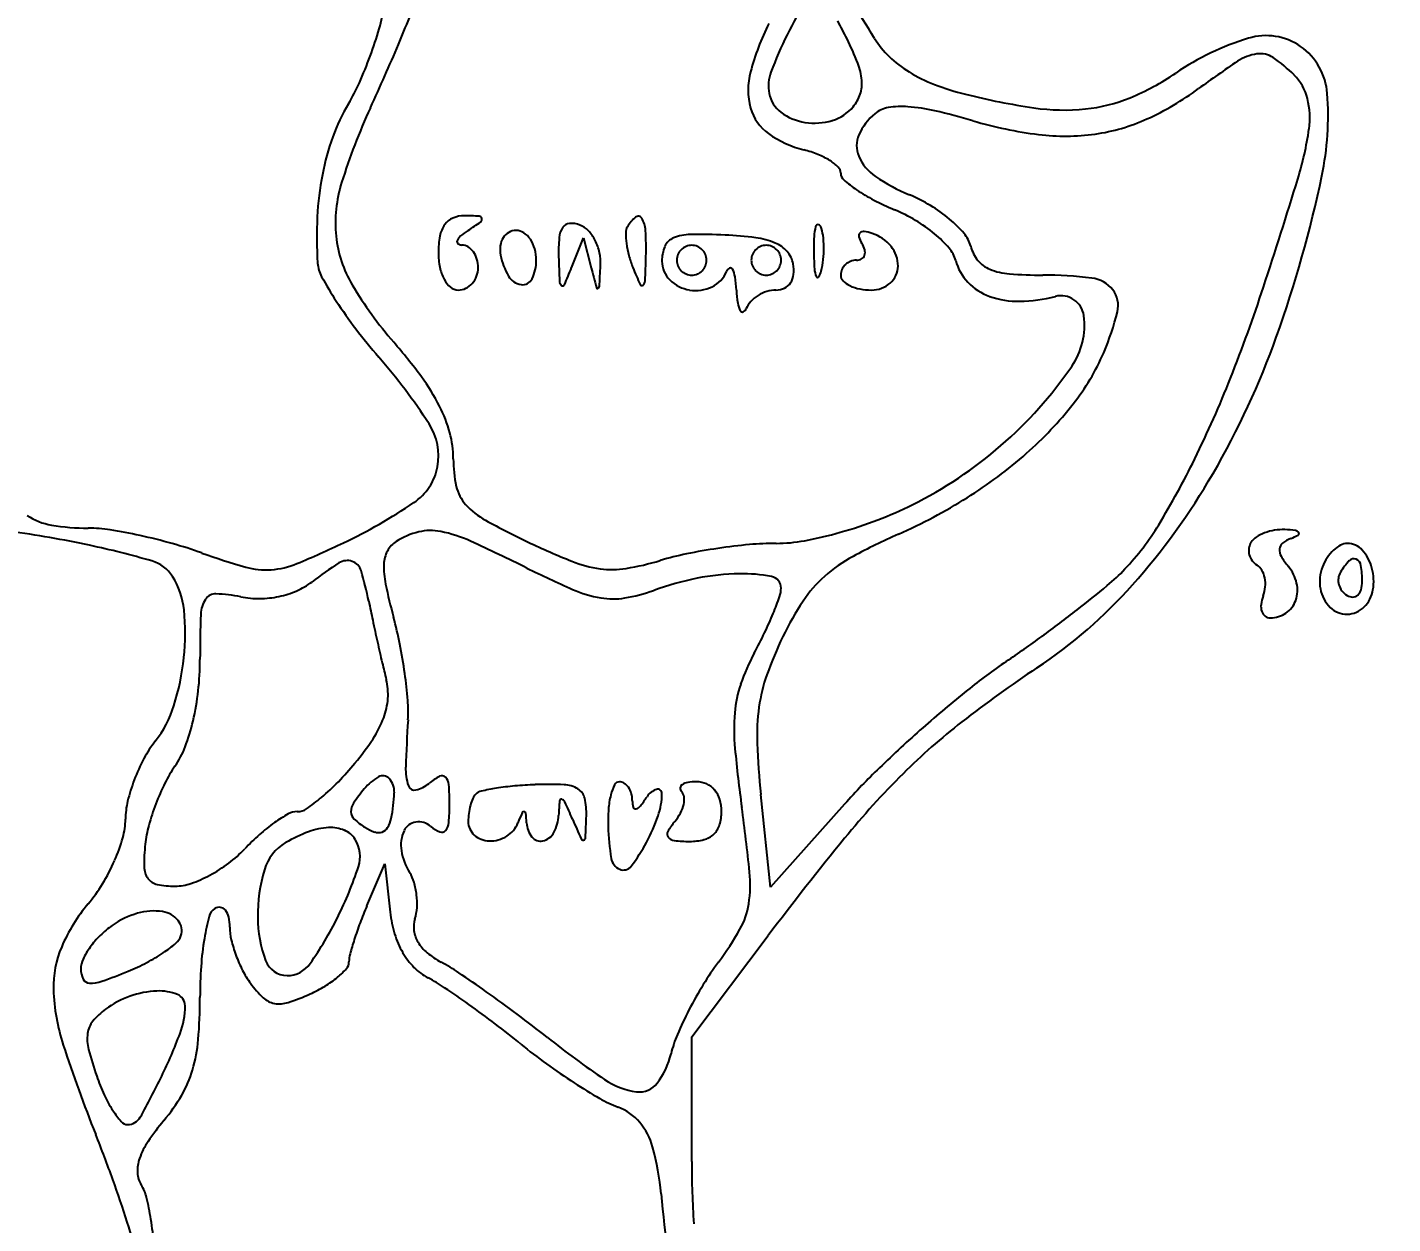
# Model space of a CAD drawing. Header units: millimetres. Extents: x 56222 to 3066687, y -650199 to -121287.
# Drawn here: x 135234.33 to 135240.34, y -182852.81 to -182847.54 of the extents above; entities that cross this region are included whole.
import ezdxf
from ezdxf import colors
from ezdxf.entities.mleader import LeaderData, LeaderLine
from ezdxf.math import Vec2, Vec3

# ---------------------------------------------------------------- set-up
doc = ezdxf.new("R2010")
doc.units = ezdxf.units.MM
doc.header["$MEASUREMENT"] = 0
doc.layers.add('Text', color=7, linetype='Continuous', lineweight=15)
doc.styles.add('style4', font='ARIALN.TTF')

msp = doc.modelspace()

# ---------------------------------------------------------------- linework, layer by layer
for p, q in [((135236.726, -182848.6005), (135236.7782, -182848.4692)), ((135236.7782, -182848.4692), (135236.8122, -182848.6005)), ((135237.6023, -182851.3279), (135237.5597, -182850.9203)), ((135237.9286, -182850.9619), (135237.6023, -182851.3279)), ((135235.8251, -182851.4095), (135235.9041, -182851.2248)), ((135235.9041, -182851.2248), (135235.9276, -182851.438)), ((135237.2551, -182851.9872), (135237.5924, -182851.5404)), ((135237.2551, -182852.5357), (135237.2551, -182851.9872))]:
    msp.add_line(p, q)
for centre, radius, start, end in [((135226.8884, -182854.4131), 13.0901, 31.41012, 33.13308), ((135234.9112, -182847.2665), 1.0081, 343.7474, 349.93017), ((135239.6717, -182848.5553), 2.2241, 149.25014, 153.84831), ((135228.633, -182844.5195), 7.9586, 337.08228, 337.99993), ((135234.0763, -182847.0231), 1.8778, 339.86607, 343.74737), ((135238.6457, -182848.0449), 1.1725, 153.67559, 164.84035), ((135235.2474, -182848.9361), 3.0081, 26.51305, 28.21196), ((135227.982, -182844.2443), 8.6654, 336.09449, 337.08226), ((135239.3319, -182848.3884), 1.8455, 153.84837, 159.41001), ((135236.7802, -182848.1715), 1.2951, 21.35909, 26.51301), ((135238.4, -182847.3836), 0.398, 211.41009, 226.28036), ((135240.0571, -182848.7322), 1.1943, 107.07127, 124.16156), ((135239.7842, -182847.8436), 0.2647, 54.87734, 107.07134), ((135239.7766, -182847.8544), 0.278, 4.33454, 54.87739), ((135234.1007, -182847.0321), 1.8518, 335.97171, 339.86607), ((135238.4847, -182847.295), 0.5206, 226.28036, 238.43994), ((135242.0068, -182851.2279), 4.2445, 123.58575, 126.419), ((135239.7733, -182847.8645), 0.2071, 98.12652, 123.58574), ((135239.7584, -182847.7597), 0.1012, 55.9247, 98.12651), ((135239.4618, -182848.1981), 0.6306, 45.00004, 55.92471), ((135237.805, -182847.8171), 0.3015, 164.84027, 195.48557), ((135237.7677, -182847.8008), 0.1746, 159.41011, 190.78692), ((135237.7287, -182847.8005), 0.2766, 5.1603, 21.35898), ((135238.5657, -182847.1631), 0.6754, 238.43988, 249.00324), ((135238.7555, -182846.8141), 1.1237, 292.48145, 304.1615), ((135239.7497, -182847.9103), 0.2235, 14.01644, 45.00001), ((135234.9859, -182847.4267), 0.8827, 329.1934, 335.9718), ((135226.8244, -182843.7312), 9.9316, 335.20286, 336.09461), ((135237.8571, -182847.7889), 0.1477, 341.34328, 5.16028), ((135238.7542, -182846.6721), 1.2014, 249.00323, 255.86659), ((135238.7406, -182846.8009), 1.257, 294.39042, 306.41904), ((135237.7286, -182847.8082), 0.1348, 190.78699, 233.31211), ((135237.8319, -182847.7804), 0.1743, 320.3098, 341.34318), ((135239.1958, -182844.9184), 3.0097, 255.86654, 261.71265), ((135238.9193, -182847.2101), 0.6952, 275.74442, 292.48141), ((135239.629, -182847.9404), 0.3479, 351.77326, 14.01642), ((135238.7644, -182847.9311), 1.293, 348.15383, 4.33449), ((135236.4734, -182848.3137), 0.8493, 149.19339, 160.09771), ((135238.2959, -182849.0311), 2.705, 155.20293, 162.67921), ((135237.7123, -182847.8428), 0.2054, 195.48554, 234.61432), ((135237.7908, -182847.7247), 0.2389, 233.31215, 261.04037), ((135237.8195, -182847.7701), 0.1904, 286.7364, 320.30989), ((135238.2254, -182848.1201), 0.2564, 129.69016, 155.93796), ((135238.141, -182848.0183), 0.1242, 99.4206, 129.6901), ((135238.1804, -182848.2558), 0.3649, 85.86995, 99.42063), ((135238.1513, -182848.6587), 0.7688, 76.86305, 85.86989), ((135237.6232, -182850.9214), 3.0923, 73.662, 76.86302), ((135238.8959, -182846.9772), 0.9293, 261.7126, 275.74443), ((135237.796, -182847.6919), 0.2722, 261.04041, 286.73638), ((135239.0137, -182846.178), 1.8507, 253.662, 262.83313), ((135238.9132, -182847.1814), 0.8392, 278.10829, 294.39043), ((135238.5282, -182847.7813), 1.46, 342.90897, 351.77325), ((135236.7183, -182848.4024), 1.1097, 160.09774, 169.0206), ((135237.862, -182847.6321), 0.4638, 234.61435, 255.91065), ((135238.0982, -182848.0633), 0.117, 155.93791, 203.06283), ((135238.8995, -182847.0857), 0.9359, 262.83323, 278.10831), ((135237.6313, -182848.5513), 0.4839, 68.17946, 75.91077), ((135237.6915, -182848.401), 0.322, 57.68931, 68.17949), ((135238.1801, -182848.0284), 0.2061, 203.06275, 235.86674), ((135237.7478, -182848.3119), 0.2167, 45.32526, 57.68936), ((135237.8738, -182848.1845), 0.0374, 359.99996, 45.32519), ((135236.9137, -182848.4403), 1.3088, 169.02064, 177.21388), ((135236.2816, -182848.4029), 0.595, 162.67926, 185.67978), ((135237.9506, -182848.1845), 0.0394, 179.99997, 229.11852), ((135238.3197, -182847.758), 0.6033, 229.11853, 235.8232), ((135238.5411, -182847.4959), 0.8493, 235.86663, 247.32357), ((135214.149, -182840.2854), 26.9657, 341.84809, 342.90897), ((135234.7613, -182847.0915), 5.3832, 340.33825, 348.1538), ((135238.4066, -182847.63), 0.7581, 235.82314, 242.56171), ((135237.9419, -182848.9299), 0.7048, 58.82996, 67.32349), ((135238.6126, -182847.2333), 1.2051, 242.56173, 247.32347), ((135237.8721, -182849.0055), 0.7156, 58.96782, 67.32357), ((135237.958, -182848.9032), 0.6736, 50.04324, 58.82994), ((135237.4333, -182848.4656), 1.8289, 177.21386, 183.58946), ((135236.2714, -182848.4839), 0.127, 144.84235, 169.65078), ((135236.2357, -182848.4588), 0.0834, 112.66898, 144.8425), ((135236.2534, -182848.5012), 0.1293, 89.49866, 112.66888), ((135236.2428, -182849.7177), 1.3459, 86.76282, 89.49868), ((135235.4741, -182847.2034), 1.4681, 302.87251, 305.44223), ((135236.318, -182848.3874), 0.0135, 14.2458, 86.7629), ((135236.317, -182848.3876), 0.0145, 305.4421, 14.24572), ((135236.7196, -182848.4442), 0.0387, 93.37079, 146.29071), ((135236.7238, -182848.5151), 0.1097, 69.00634, 93.37073), ((135236.7273, -182848.5059), 0.0998, 43.14191, 69.00647), ((135237.101, -182848.4947), 0.149, 128.58877, 149.95005), ((135237.0196, -182848.3927), 0.0186, 31.91392, 128.58884), ((135236.9397, -182848.4424), 0.1127, 2.8928, 31.91398), ((135237.8116, -182848.4224), 0.0113, 91.58601, 165.39442), ((135237.8116, -182848.4234), 0.0123, 22.02794, 91.58599), ((135237.8921, -182848.9723), 0.6768, 50.25583, 58.96792), ((135238.0409, -182848.8043), 0.5445, 40.57851, 50.0432), ((135236.2038, -182848.4106), 0.5168, 185.67984, 210.87711), ((135236.5504, -182848.5348), 0.4107, 169.65076, 180.00004), ((135236.2726, -182848.5029), 0.0546, 129.9438, 157.06453), ((135236.4536, -182848.719), 0.3365, 122.87252, 129.94378), ((135236.4999, -182848.5151), 0.0882, 148.14918, 172.78568), ((135236.4837, -182848.5051), 0.0692, 119.7289, 148.14931), ((135236.4817, -182848.5016), 0.0651, 90.00003, 119.72886), ((135236.4817, -182848.4984), 0.0619, 56.69143, 89.99999), ((135236.4588, -182848.5332), 0.1036, 34.03903, 56.69146), ((135237.465, -182848.5327), 0.796, 175.35493, 181.48091), ((135236.7673, -182848.4761), 0.096, 146.29065, 175.35491), ((135236.6636, -182848.5655), 0.187, 26.97993, 43.14189), ((135237.0203, -182848.448), 0.0559, 149.94994, 179.62311), ((135237.2903, -182848.4498), 0.3259, 179.62314, 187.67721), ((135235.5478, -182848.5128), 1.5064, 358.53592, 2.89285), ((135237.201, -182848.5339), 0.0694, 112.43622, 156.7682), ((135237.2522, -182848.6578), 0.2034, 90.77824, 112.4362), ((135237.285, -182851.0727), 2.6185, 87.43915, 90.77835), ((135237.3295, -182850.0777), 1.6225, 82.65153, 87.43915), ((135237.4949, -182848.7947), 0.3288, 67.01819, 82.65146), ((135239.0238, -182848.5196), 1.2312, 177.40877, 180.70763), ((135238.0084, -182848.4737), 0.2146, 165.39432, 177.40877), ((135237.6726, -182848.4796), 0.1623, 7.65868, 22.02793), ((135237.408, -182848.5152), 0.4292, 0.70761, 7.65867), ((135238.0076, -182848.46), 0.0169, 133.99393, 197.03381), ((135238.1086, -182848.4291), 0.1226, 197.03364, 211.71745), ((135238.0117, -182848.4643), 0.0228, 82.40343, 133.99394), ((135237.9895, -182848.6305), 0.1905, 71.58239, 82.40347), ((135237.9918, -182848.6237), 0.1834, 39.72594, 71.58235), ((135237.976, -182848.8714), 0.5456, 40.87061, 50.25591), ((135238.3478, -182848.5414), 0.1404, 14.65499, 40.5786), ((135236.2326, -182848.486), 0.0112, 157.06466, 232.63994), ((135236.2441, -182848.471), 0.03, 232.63973, 269.19009), ((135236.2429, -182848.5537), 0.0527, 58.09366, 89.19018), ((135236.2279, -182848.5778), 0.081, 35.56195, 58.09364), ((135236.208, -182848.5921), 0.1056, 16.10459, 35.56187), ((135236.5436, -182848.5206), 0.1322, 172.78572, 190.97574), ((135236.4266, -182848.555), 0.1425, 15.04789, 34.03887), ((135236.3765, -182848.5684), 0.1944, 0.00009, 15.0479), ((135236.6341, -182848.5806), 0.2202, 12.08031, 26.97979), ((135237.3747, -182848.4384), 0.411, 187.67708, 195.26188), ((135237.2888, -182848.5716), 0.1649, 156.76813, 180.00004), ((135237.2555, -182848.568), 0.0661, 134.99993, 157.3759), ((135237.2555, -182848.568), 0.0661, 112.6241, 135.00007), ((135237.2551, -182848.5671), 0.0651, 89.99998, 112.62404), ((135237.2551, -182848.5671), 0.0651, 67.37596, 90.00002), ((135237.2547, -182848.568), 0.0661, 44.99993, 67.3759), ((135237.2547, -182848.568), 0.0661, 22.6241, 45.00007), ((135237.5835, -182848.568), 0.0661, 134.99993, 157.3759), ((135237.5835, -182848.568), 0.0661, 112.6241, 135.00007), ((135237.5832, -182848.5671), 0.0651, 89.99998, 112.62404), ((135237.5832, -182848.5671), 0.0651, 67.37596, 90.00002), ((135237.5828, -182848.568), 0.0661, 44.99993, 67.3759), ((135237.5671, -182848.6245), 0.144, 41.22822, 67.01811), ((135237.5828, -182848.568), 0.0661, 22.6241, 45.00007), ((135237.5884, -182848.6058), 0.1157, 10.84023, 41.22819), ((135237.3675, -182848.5157), 0.4697, 353.94701, 0.70756), ((135237.9109, -182848.5513), 0.1099, 15.51744, 31.71749), ((135237.9764, -182848.5331), 0.0419, 342.28801, 15.51736), ((135238.0298, -182848.5921), 0.1339, 359.43438, 39.72594), ((135238.285, -182848.604), 0.137, 14.65497, 40.87065), ((135238.6472, -182848.4632), 0.169, 194.65501, 218.62254), ((135235.7507, -182848.5711), 0.1431, 183.58948, 209.02538), ((135236.4688, -182848.5348), 0.3291, 180.00002, 191.22651), ((135236.1789, -182848.6005), 0.1359, 0.00003, 16.10475), ((135236.702, -182848.4899), 0.2936, 190.97567, 210.15283), ((135236.386, -182848.5684), 0.1849, 333.9979, 0.00002), ((135242.9724, -182848.3904), 6.3053, 181.48093, 182.45106), ((135223.8717, -182847.8884), 13.0012, 356.48566, 356.90162), ((135236.6393, -182848.5795), 0.2148, 356.90161, 12.0804), ((135237.4504, -182848.4177), 0.4895, 195.26188, 201.91457), ((135230.8262, -182848.3921), 6.2295, 357.54568, 358.53598), ((135237.2406, -182848.5716), 0.1167, 179.99998, 225.18814), ((135237.2546, -182848.5677), 0.0651, 157.37596, 180.00002), ((135237.2546, -182848.5677), 0.0651, 179.99998, 202.62404), ((135237.2555, -182848.5673), 0.0661, 202.6241, 225.00007), ((135237.2547, -182848.5673), 0.0661, 314.99993, 337.3759), ((135237.2556, -182848.5677), 0.0651, 359.99998, 22.62404), ((135237.2556, -182848.5677), 0.0651, 337.37596, 0.00002), ((135237.5826, -182848.5677), 0.0651, 157.37596, 180.00002), ((135237.5826, -182848.5677), 0.0651, 179.99998, 202.62404), ((135237.5835, -182848.5673), 0.0661, 202.6241, 225.00007), ((135237.5828, -182848.5673), 0.0661, 314.99993, 337.3759), ((135237.5837, -182848.5677), 0.0651, 359.99998, 22.62404), ((135237.5837, -182848.5677), 0.0651, 337.37596, 0.00002), ((135237.549, -182848.6134), 0.1558, 353.83092, 10.8403), ((135239.1603, -182848.518), 1.3676, 180.70768, 183.64633), ((135237.4933, -182848.5291), 0.3433, 345.39426, 353.94707), ((135237.9773, -182848.6352), 0.0665, 133.35831, 156.01165), ((135237.9796, -182848.6377), 0.0698, 111.32847, 133.35821), ((135237.9807, -182848.6406), 0.0729, 90.00001, 111.32834), ((135237.9807, -182848.5213), 0.0463, 270.00001, 299.36348), ((135237.9897, -182848.5374), 0.0279, 299.36362, 342.28798), ((135238.0634, -182848.5925), 0.1003, 311.07444, 359.43447), ((135238.6268, -182848.5146), 0.2163, 194.65506, 224.02688), ((135238.6153, -182848.4887), 0.1281, 218.62263, 248.11437), ((135237.179, -182847.7786), 1.7765, 209.02535, 213.04894), ((135236.3338, -182848.5616), 0.1914, 191.22655, 208.0725), ((135236.2684, -182848.5965), 0.1172, 208.07253, 230.13519), ((135236.2149, -182848.604), 0.0992, 318.36646, 339.96422), ((135236.205, -182848.6005), 0.1097, 339.96418, 359.99996), ((135236.515, -182848.5986), 0.0773, 210.15274, 261.80748), ((135236.5105, -182848.6292), 0.0463, 261.80744, 333.99795), ((135234.57, -182847.7435), 2.3201, 336.31743, 338.3241), ((135247.5679, -182845.8105), 11.1117, 194.54179, 195.00886), ((135239.033, -182847.7811), 2.1953, 201.91444, 204.02699), ((135237.2708, -182848.5412), 0.1595, 225.18807, 260.96749), ((135237.2555, -182848.5673), 0.0661, 224.99993, 247.3759), ((135237.2551, -182848.5682), 0.0651, 247.37596, 270.00002), ((135237.2551, -182848.5682), 0.0651, 269.99998, 292.62404), ((135237.2547, -182848.5673), 0.0661, 292.6241, 315.00007), ((135237.2899, -182848.569), 0.1279, 295.51656, 338.02551), ((135237.4331, -182848.6268), 0.0266, 115.13014, 158.02551), ((135237.4261, -182848.6118), 0.00999, 27.91578, 115.13011), ((135237.3436, -182848.6555), 0.1034, 8.32134, 27.91582), ((135236.7396, -182848.7439), 0.7138, 3.6138, 8.32125), ((135237.5835, -182848.5673), 0.0661, 224.99993, 247.3759), ((135237.5832, -182848.5682), 0.0651, 247.37596, 270.00002), ((135237.5832, -182848.5682), 0.0651, 269.99998, 292.62404), ((135237.5828, -182848.5673), 0.0661, 292.6241, 315.00007), ((135237.6214, -182848.6212), 0.083, 326.57775, 353.8309), ((135237.9071, -182848.5978), 0.1118, 183.64635, 202.02789), ((135237.809, -182848.6375), 0.006, 202.02817, 325.466), ((135237.7477, -182848.5953), 0.0804, 325.4658, 345.39423), ((135237.9728, -182848.6333), 0.0616, 156.01159, 179.99997), ((135237.947, -182848.6333), 0.0357, 179.99995, 224.52193), ((135238.6761, -182848.3373), 0.2912, 248.11433, 265.67974), ((135238.8007, -182846.6874), 1.9459, 265.6797, 269.99997), ((135238.8007, -182850.4307), 1.7975, 83.10185, 90.00001), ((135239, -182848.7839), 0.1387, 38.17782, 83.1019), ((135237.2955, -182847.7579), 1.7888, 210.87714, 220.87601), ((135236.2272, -182848.6458), 0.0531, 230.13514, 269.99999), ((135236.2272, -182848.6214), 0.0775, 269.99991, 295.50123), ((135236.222, -182848.6104), 0.0897, 295.50126, 318.36655), ((135236.6982, -182848.6589), 0.0253, 182.45099, 230.28792), ((135236.6872, -182848.6722), 0.00813, 230.28815, 336.31758), ((135236.8411, -182848.6865), 0.006, 195.00882, 282.69612), ((135236.8407, -182848.6848), 0.0077, 282.69606, 356.4857), ((135237.0354, -182848.6716), 0.00824, 204.02722, 310.60568), ((135237.0235, -182848.6577), 0.0266, 310.60549, 357.54567), ((135237.2723, -182848.5321), 0.1688, 260.96748, 295.51651), ((135238.1643, -182848.6539), 0.7138, 183.6138, 188.32125), ((135237.6371, -182848.8659), 0.1687, 107.4806, 122.07789), ((135237.6263, -182848.8315), 0.1326, 89.99999, 107.48065), ((135237.6263, -182848.612), 0.0868, 270.00003, 295.52467), ((135237.6349, -182848.6301), 0.0668, 295.52475, 326.57785), ((135237.9975, -182848.5836), 0.1066, 224.52205, 244.25121), ((135238.0275, -182848.5214), 0.1756, 244.25114, 259.40415), ((135238.0472, -182848.4157), 0.2832, 259.40417, 270), ((135238.0472, -182848.574), 0.1249, 270, 311.07446), ((135238.6523, -182848.49), 0.2518, 224.02685, 250.24004), ((135239.0207, -182848.7677), 0.1123, 346.14758, 38.17778), ((135233.0577, -182846.4847), 7.0666, 338.39182, 341.8481), ((135237.3654, -182847.6573), 1.9989, 213.04899, 217.34659), ((135237.5603, -182848.7422), 0.1034, 188.32134, 207.91582), ((135237.5901, -182848.8191), 0.1021, 137.06142, 158.02549), ((135237.6324, -182848.8585), 0.1599, 122.07788, 137.06134), ((135238.6913, -182848.3813), 0.3673, 250.23999, 271.27134), ((135238.6837, -182848.0368), 0.7118, 271.27136, 284.08926), ((135238.8816, -182848.8252), 0.101, 7.69916, 104.08931), ((135237.4778, -182848.7859), 0.00999, 207.91578, 295.13011), ((135237.4708, -182848.7709), 0.0266, 295.13014, 338.02551), ((135238.6651, -182848.8545), 0.3194, 325.48428, 7.69916), ((135237.9983, -182848.5155), 1.1653, 336.78891, 346.14767), ((135237.8427, -182847.293), 2.5993, 217.34658, 220.87595), ((135234.0488, -182850.5678), 2.505, 36.4079, 40.87595), ((135236.3772, -182847.6688), 3.6673, 329.91787, 340.33828), ((135233.8338, -182850.7628), 2.7026, 33.06154, 40.87594), ((135238.1514, -182848.5812), 0.9987, 321.69255, 336.78897), ((135237.4092, -182847.9907), 1.8437, 310.91254, 325.48427), ((135235.3133, -182849.6353), 0.9339, 27.07609, 36.40785), ((135235.0911, -182847.2901), 4.8795, 333.82986, 338.39184), ((135235.6046, -182849.4864), 0.6067, 15.19587, 27.07615), ((135237.6172, -182848.1592), 1.6795, 311.46383, 321.69258), ((135235.8832, -182849.4288), 0.2573, 349.20187, 33.06155), ((135235.7685, -182849.4419), 0.4369, 359.99999, 15.1959), ((135237.3927, -182847.9717), 1.8689, 296.48806, 310.91256), ((135237.41, -182847.9247), 1.9925, 302.05241, 311.46379), ((135235.8944, -182849.4309), 0.2459, 303.93948, 349.20191), ((135236.7682, -182849.4419), 0.5628, 180, 192.44706), ((135236.1297, -182847.8005), 3.7223, 328.73879, 333.82995), ((135236.958, -182848.0052), 2.9961, 318.33386, 329.9179), ((135236.391, -182849.5251), 0.1766, 192.44698, 221.96419), ((135237.202, -182847.5924), 2.3845, 293.82682, 302.05233), ((135234.6668, -182847.6068), 2.4446, 295.55285, 303.9395), ((135236.5074, -182849.4205), 0.3331, 221.96414, 241.23711), ((135237.4883, -182848.1636), 1.6545, 290.7523, 296.48801), ((135234.4797, -182849.4702), 0.2671, 235.80996, 260.59823), ((135234.6014, -182848.7352), 1.0121, 260.59818, 269.80203), ((135238.077, -182846.5609), 3.5951, 241.23707, 244.60307), ((135237.3566, -182847.8161), 2.0261, 285.8249, 290.75226), ((135238.3207, -182849.1306), 1.1591, 316.59549, 328.73884), ((135233.6605, -182854.2142), 4.4917, 77.87708, 82.41798), ((135234.5957, -182850.3832), 0.636, 81.07135, 89.80198), ((135234.3449, -182851.9797), 2.252, 77.66476, 81.07132), ((135234.2931, -182852.2165), 2.4944, 74.31581, 77.66485), ((135236.1306, -182850.0839), 0.3293, 103.62255, 122.37384), ((135236.1055, -182849.9805), 0.2228, 78.50183, 103.62257), ((135236.0277, -182850.363), 0.6132, 65.53502, 78.50187), ((135237.4138, -182848.0178), 1.8165, 280.7269, 285.82493), ((135239.274, -182852.2844), 2.7447, 113.82682, 118.46211), ((135239.781, -182849.8484), 0.0737, 123.0488, 148.28253), ((135239.8444, -182849.9459), 0.1899, 110.6023, 123.0489), ((135239.858, -182849.9822), 0.2287, 99.12636, 110.60228), ((135239.8567, -182849.974), 0.2204, 87.32699, 99.12636), ((135239.9491, -182849.9324), 0.1503, 111.86277, 128.01333), ((135239.8342, -182850.4566), 0.7035, 83.50908, 87.32691), ((135239.7893, -182849.534), 0.279, 291.86269, 299.1968), ((135239.9114, -182849.7775), 0.02, 33.76174, 83.50901), ((135239.9215, -182849.7707), 0.0079, 299.19669, 33.76171), ((135233.745, -182853.8208), 4.0893, 73.91187, 77.87703), ((135234.4411, -182851.6894), 1.947, 70.28304, 74.31579), ((135236.0947, -182847.0756), 2.9543, 250.28298, 254.21927), ((135233.939, -182846.0846), 4.1318, 292.45038, 295.55287), ((135236.0319, -182849.9104), 0.1324, 151.79912, 177.91617), ((135236.0147, -182849.9012), 0.1129, 122.3739, 151.79913), ((135233.0674, -182856.8694), 7.7614, 63.5119, 65.53507), ((135238.0116, -182846.6988), 3.4425, 244.60309, 248.10084), ((135237.7498, -182852.4), 2.5915, 98.41381, 101.52593), ((135237.7483, -182852.3896), 2.581, 95.29893, 98.4138), ((135237.6271, -182851.0829), 1.2686, 89.99998, 95.2989), ((135237.6271, -182849.1438), 0.6704, 270.00003, 280.7269), ((135239.7806, -182849.8462), 0.0726, 171.94386, 194.53842), ((135239.7763, -182849.8456), 0.0683, 148.28255, 171.94402), ((135239.8961, -182849.8436), 0.0532, 175.00992, 210.9944), ((135239.8785, -182849.8421), 0.0356, 128.01334, 175.00998), ((135240.2114, -182849.9828), 0.19, 133.28156, 146.44395), ((135240.1848, -182849.9545), 0.1512, 118.61455, 133.28147), ((135240.1419, -182849.876), 0.0618, 90.00002, 118.61449), ((135240.1419, -182849.9026), 0.0884, 41.81329, 89.99996), ((135240.0642, -182849.9722), 0.1927, 14.86701, 41.81326), ((135234.8339, -182850.0454), 0.16, 32.39615, 73.91181), ((135235.3776, -182849.5661), 0.3649, 274.07082, 292.4503), ((135236.6113, -182851.3296), 1.6938, 122.47184, 127.4212), ((135235.7382, -182849.9576), 0.0676, 71.37818, 122.47172), ((135235.7401, -182849.9522), 0.0619, 16.91918, 71.37818), ((135236.2609, -182849.9188), 0.3615, 177.91616, 191.91191), ((135236.9248, -182849.4025), 0.5285, 248.10086, 262.06304), ((135236.7687, -182848.7277), 1.213, 279.3779, 286.67858), ((135237.496, -182851.1551), 1.321, 101.52584, 106.67861), ((135238.2892, -182850.4678), 0.6783, 118.46206, 131.56164), ((135239.7834, -182849.8455), 0.0754, 194.53862, 216.65555), ((135239.7852, -182849.8441), 0.0777, 216.65546, 238.28253), ((135239.7112, -182849.9639), 0.0631, 29.7638, 58.28259), ((135240.163, -182849.6833), 0.3646, 210.99436, 219.6902), ((135239.745, -182850.0302), 0.1786, 13.23473, 39.69014), ((135240.2215, -182849.9895), 0.2022, 146.44394, 159.0064), ((135240.3807, -182850.107), 0.316, 136.7238, 148.28247), ((135240.1702, -182849.9088), 0.0268, 66.68326, 136.72374), ((135240.1667, -182849.917), 0.0357, 9.0286, 66.68313), ((135239.7566, -182849.9821), 0.4509, 0.00007, 9.02864), ((135234.6856, -182850.1395), 0.3356, 5.5161, 32.39613), ((135235.3802, -182849.6036), 0.3273, 254.21922, 274.07076), ((135234.4405, -182850.3475), 1.4203, 11.30987, 16.91915), ((135238.4451, -182846.0778), 4.2959, 243.51201, 246.48091), ((135236.9043, -182849.549), 0.3807, 262.0631, 279.37786), ((135237.5352, -182851.2584), 1.3156, 101.24019, 109.8802), ((135237.4835, -182850.9978), 1.05, 91.0079, 101.24008), ((135237.4769, -182850.6225), 0.6746, 78.86865, 91.00789), ((135237.5971, -182850.0113), 0.0517, 0.00002, 78.86871), ((135238.2025, -182850.37), 0.5476, 131.56155, 146.55163), ((135238.5147, -182849.314), 0.8922, 309.73654, 316.59555), ((135239.6689, -182849.9881), 0.1118, 11.19019, 29.76367), ((135239.6435, -182849.9931), 0.1377, 354.5348, 11.19018), ((135240.2043, -182849.9829), 0.1837, 159.00639, 189.92898), ((135240.1752, -182849.9763), 0.0731, 173.02322, 195.79411), ((135240.1676, -182849.9753), 0.0655, 148.28257, 173.02328), ((135240.0297, -182849.9813), 0.2284, 350.46471, 14.86693), ((135235.1583, -182850.0894), 0.0528, 87.66208, 146.88085), ((135235.1307, -182850.7651), 0.729, 78.94886, 87.6621), ((135235.3532, -182849.645), 0.4117, 281.81008, 293.28028), ((135235.3929, -182849.7371), 0.3114, 293.28025, 307.42121), ((135238.5712, -182849.4314), 2.7227, 191.91188, 195.07074), ((135236.9496, -182849.514), 0.5484, 246.48095, 260.01199), ((135236.8407, -182849.3376), 0.7269, 279.4904, 289.88017), ((135237.5357, -182850.0113), 0.113, 340.41709, 359.99997), ((135237.5734, -182848.553), 2.1722, 303.59232, 318.33387), ((135235.6726, -182845.8952), 5.3381, 307.90971, 309.73649), ((135239.63, -182849.9918), 0.1512, 339.00633, 354.53489), ((135239.7872, -182850.0203), 0.1352, 340.6498, 13.23463), ((135240.1706, -182849.9888), 0.1495, 189.92908, 226.01036), ((135240.1808, -182849.9747), 0.0789, 195.79401, 217.61437), ((135240.1854, -182849.9711), 0.0848, 217.61436, 238.28249), ((135240.1536, -182850.0047), 0.0509, 312.48843, 344.56892), ((135240.0718, -182849.9821), 0.1358, 344.56906, 359.99997), ((135240.1183, -182849.9962), 0.1386, 315.00004, 350.46473), ((135235.2203, -182850.1299), 0.1268, 146.88076, 177.99595), ((135235.3488, -182849.6485), 0.4086, 258.94888, 270.64744), ((135235.3485, -182849.6222), 0.435, 270.64737, 281.81007), ((135242.2021, -182848.7952), 6.4951, 191.30988, 192.06435), ((135236.9088, -182849.7453), 0.3135, 260.01192, 279.49037), ((135236.1501, -182849.5184), 1.5837, 337.57242, 340.41713), ((135238.8766, -182850.8153), 1.3555, 146.55167, 154.16874), ((135239.8342, -182850.0912), 0.0726, 173.33695, 198.27086), ((135239.9133, -182850.1005), 0.1522, 159.00642, 173.33687), ((135239.808, -182850.0276), 0.1132, 304.3314, 340.64983), ((135240.1399, -182850.0206), 0.1053, 226.01048, 270.94426), ((135240.1668, -182850.0012), 0.0493, 238.28265, 269.28242), ((135240.1398, -182850.0178), 0.1081, 270.94428, 315.00008), ((135240.1666, -182850.0189), 0.0316, 269.28231, 312.48846), ((135233.9735, -182850.2082), 1.051, 354.03574, 5.51622), ((135240.8289, -182850.3261), 5.7389, 177.99587, 180.00003), ((135246.6634, -182847.8417), 11.0571, 192.06433, 192.57082), ((135234.1789, -182850.6141), 1.826, 11.22576, 15.07064), ((135236.0354, -182849.471), 1.7078, 334.41976, 337.57243), ((135235.2527, -182845.356), 6.0214, 306.0641, 307.90967), ((135239.8057, -182850.1007), 0.0425, 198.27082, 232.65944), ((135239.803, -182850.1042), 0.0381, 232.65947, 270.00001), ((135239.803, -182850.0203), 0.122, 269.99999, 304.33147), ((135235.5937, -182849.2596), 2.1975, 331.81013, 334.41973), ((135246.246, -182847.9348), 10.6295, 192.57077, 193.08094), ((135233.6879, -182850.7116), 2.3266, 8.01943, 11.22572), ((135239.1607, -182850.9529), 1.6712, 154.16872, 160.406), ((135235.349, -182845.4882), 5.858, 304.17995, 306.06402), ((135233.9327, -182850.204), 1.092, 342.65634, 354.03578), ((135233.8581, -182850.3261), 1.2319, 353.61228, 0.00003), ((135238.3548, -182850.7395), 0.9352, 151.81013, 160.97943), ((135240.1258, -182852.5223), 2.6448, 124.17995, 128.79072), ((135240.0502, -182849.3744), 4.2686, 193.08091, 194.08931), ((135233.9133, -182850.6798), 2.099, 4.7601, 8.01932), ((135238.267, -182850.6347), 0.7225, 160.40599, 172.07896), ((135241.8049, -182854.9236), 5.4757, 123.59234, 127.85969), ((135235.6507, -182850.4786), 0.2673, 355.97946, 14.08931), ((135237.9544, -182850.6014), 0.5116, 160.97938, 175.38174), ((135233.9665, -182850.3383), 1.1229, 346.76472, 353.61227), ((135235.6142, -182850.4761), 0.3039, 339.52937, 355.97955), ((135235.4236, -182850.554), 0.5835, 356.31001, 4.76006), ((135241.9827, -182854.8326), 5.6088, 128.79073, 131.41866), ((135234.5113, -182850.3847), 0.4859, 321.81139, 342.65636), ((135238.341, -182850.6326), 0.8994, 175.38174, 185.4307), ((135238.4415, -182850.659), 0.8987, 172.07902, 182.26294), ((135234.1494, -182850.3813), 0.9349, 339.37287, 346.76467), ((135235.4688, -182850.4218), 0.4591, 326.55916, 339.52943), ((135242.6733, -182851.0216), 6.6812, 176.31004, 178.09992), ((135242.0262, -182854.8819), 5.6746, 131.4186, 134.04011), ((135240.1713, -182852.8221), 2.8139, 127.85972, 134.88267), ((135235.3064, -182851.0101), 0.5258, 141.81142, 151.82813), ((135234.8217, -182849.9945), 1.2346, 320.36013, 326.55917), ((135241.0433, -182850.5562), 3.5025, 182.26297, 185.96694), ((135234.6654, -182850.5755), 0.3836, 324.99156, 339.37292), ((135243.5412, -182850.1383), 6.1231, 185.4307, 187.86934), ((135235.5522, -182851.1417), 0.8046, 151.82817, 159.11099), ((135235.4446, -182851.1213), 0.5677, 144.99161, 153.66045), ((135234.7123, -182849.9038), 1.3767, 315.7943, 320.36017), ((135236.2285, -182850.8078), 0.233, 178.09997, 198.40433), ((135240.15, -182852.9418), 2.9757, 134.04009, 138.28981), ((135235.5125, -182851.1266), 0.762, 159.11106, 166.52576), ((135235.8781, -182851.3359), 1.0514, 153.66042, 159.12586), ((135234.9816, -182850.1658), 1.001, 309.99659, 315.79437), ((135235.986, -182851.0377), 0.2241, 119.33987, 140.30985), ((135235.8948, -182850.8755), 0.038, 42.14559, 119.33987), ((135235.8576, -182850.9092), 0.0883, 358.01961, 42.14563), ((135236.0067, -182850.7599), 0.1442, 283.77669, 309.69012), ((135236.2723, -182851.0799), 0.2717, 117.93875, 129.69012), ((135236.1553, -182850.8593), 0.0221, 44.56047, 117.93863), ((135236.1341, -182850.8802), 0.0519, 4.18734, 44.56043), ((135235.0119, -182850.9624), 1.1771, 0.00003, 4.18743), ((135236.6326, -182852.6338), 1.7584, 92.15298, 95.09965), ((135236.6263, -182852.4655), 1.5901, 87.58638, 92.15294), ((135236.6879, -182851.0043), 0.1275, 58.62948, 87.58639), ((135237.1134, -182850.9754), 0.2211, 153.60537, 165.95349), ((135236.9365, -182850.8876), 0.0237, 89.99999, 153.60539), ((135236.9365, -182850.9038), 0.0398, 57.29571, 90.00001), ((135236.9223, -182850.9258), 0.066, 34.89329, 57.2956), ((135237.2221, -182850.8915), 0.0177, 123.11752, 178.04519), ((135237.2476, -182850.9305), 0.0643, 98.67692, 123.11767), ((135237.277, -182851.1232), 0.2592, 90.00006, 98.67691), ((135237.277, -182850.9719), 0.1079, 65.8224, 90.00005), ((135237.2811, -182850.9627), 0.0978, 39.80561, 65.82244), ((135240.806, -182853.4594), 3.7134, 134.88265, 140.79976), ((135235.0858, -182850.29), 0.8388, 304.32863, 309.99654), ((135236.4239, -182851.4012), 0.7933, 140.30988, 146.00048), ((135235.3176, -182850.8905), 0.6285, 347.64397, 358.01956), ((135236.0343, -182850.8724), 0.0283, 198.40448, 283.77677), ((135236.503, -182851.0285), 0.2306, 156.64957, 164.64322), ((135236.3468, -182850.961), 0.0604, 135.00009, 156.64964), ((135236.3393, -182850.9535), 0.0498, 102.34782, 135.00002), ((135236.5781, -182852.0443), 1.1663, 99.03735, 102.3479), ((135236.5825, -182852.0719), 1.1943, 95.0997, 99.03736), ((135236.7204, -182850.951), 0.0651, 12.80078, 58.62947), ((135236.4872, -182851.004), 0.3042, 358.18622, 12.80087), ((135237.2609, -182851.0123), 0.3732, 165.95354, 175.84489), ((135236.9032, -182850.9392), 0.0894, 15.94873, 34.89329), ((135236.8743, -182850.9475), 0.1194, 0.70183, 15.94862), ((135236.5618, -182850.6087), 0.5912, 322.28114, 327.12741), ((135237.1237, -182850.9718), 0.0778, 107.68558, 147.12744), ((135237.1057, -182850.9154), 0.0186, 359.34244, 107.68561), ((135236.8128, -182850.912), 0.3114, 340.89862, 359.34255), ((135237.2263, -182850.8917), 0.0219, 178.04521, 224.99989), ((135237.1837, -182850.9343), 0.0383, 5.98078, 45.00005), ((135237.1205, -182850.9409), 0.1019, 347.16221, 5.98088), ((135237.2662, -182850.9751), 0.1173, 16.40895, 39.80553), ((135235.1047, -182851.0289), 0.3428, 166.52581, 179.99998), ((135235.8695, -182851.3326), 1.0422, 159.12589, 164.60484), ((135235.5184, -182851.0769), 0.0817, 90.00004, 118.99552), ((135235.5184, -182850.9234), 0.0718, 269.99992, 304.32872), ((135235.8218, -182850.995), 0.0669, 146.00046, 180.81065), ((135235.7995, -182850.9954), 0.0447, 180.81064, 226.82444), ((135235.2107, -182850.9624), 0.9782, 355.25754, 0.00004), ((135236.5459, -182851.0403), 0.275, 164.64324, 172.21797), ((135236.5175, -182851.0052), 0.00999, 90.00004, 155.94557), ((135236.5175, -182851.0023), 0.00711, 6.23466, 89.99986), ((135238.0974, -182851.069), 1.4293, 175.13954, 177.7001), ((135236.6811, -182850.9485), 0.00789, 74.94931, 175.13962), ((135236.6777, -182850.9611), 0.0209, 24.55447, 74.94935), ((135233.384, -182852.4659), 3.6421, 23.25387, 24.55447), ((135237.585, -182851.0359), 0.6981, 175.84488, 182.0343), ((135237.1072, -182850.9446), 0.1135, 180.70185, 195.97191), ((135237.0078, -182850.973), 0.0102, 195.97215, 284.24583), ((135237.0017, -182850.949), 0.035, 284.24571, 322.28102), ((135237.0707, -182850.9295), 0.153, 331.93517, 347.16211), ((135237.1825, -182850.9952), 0.2038, 343.32791, 359.99993), ((135237.198, -182850.9952), 0.1883, 0.00005, 16.40897), ((135229.6577, -182852.0572), 7.8924, 5.78836, 7.86929), ((135234.4685, -182851.0289), 0.2934, 343.82097, 0.00003), ((135235.3711, -182851.1954), 0.5253, 164.60487, 173.75243), ((135235.8746, -182851.6874), 0.7892, 125.31226, 131.51405), ((135235.7923, -182851.5713), 0.6469, 118.99552, 125.31227), ((135235.9774, -182850.8058), 0.3046, 226.82444, 237.99057), ((135235.7883, -182850.9937), 0.1466, 330.75132, 347.644), ((135236.0486, -182851.1065), 0.0659, 97.58403, 155.33981), ((135236.0513, -182851.1267), 0.0863, 50.30979, 97.58403), ((135236.1236, -182851.0381), 0.0623, 319.8811, 355.25763), ((135236.5363, -182851.0389), 0.2653, 172.21793, 180.00006), ((135236.3502, -182851.0389), 0.0792, 180, 228.74665), ((135236.3747, -182850.9979), 0.1243, 301.92588, 338.02549), ((135237.6915, -182851.5292), 1.2956, 155.9455, 158.02551), ((135235.5895, -182851.1037), 0.9407, 3.61383, 6.23488), ((135236.6425, -182851.0372), 0.1145, 183.6139, 217.57108), ((135236.4961, -182851.0047), 0.1732, 331.7127, 357.70012), ((135242.8859, -182848.3828), 6.6999, 203.25392, 204.06545), ((135229.5159, -182850.7832), 7.279, 357.4226, 358.18623), ((135236.3438, -182850.7496), 0.8077, 331.84507, 340.89859), ((135237.4208, -182851.2375), 0.3118, 140.3098, 150.28374), ((135237.0121, -182850.8983), 0.2193, 320.30983, 331.93502), ((135237.2889, -182851.0271), 0.0927, 313.29872, 343.3279), ((135233.9772, -182850.8863), 0.805, 336.20275, 343.82097), ((135236.0008, -182851.83), 0.9796, 131.51401, 136.78818), ((135235.8018, -182851.706), 0.6647, 110.58429, 120.21851), ((135235.6701, -182851.3553), 0.29, 92.67651, 110.58432), ((135235.6642, -182851.23), 0.1645, 67.87232, 92.67645), ((135235.6887, -182851.1696), 0.0994, 31.71745, 67.87227), ((135235.6508, -182851.1931), 0.144, 341.87885, 31.71747), ((135235.9292, -182850.8828), 0.2138, 237.99052, 250.98661), ((135235.8762, -182851.0367), 0.051, 250.98656, 288.65952), ((135235.8788, -182851.0443), 0.043, 288.65949, 330.75142), ((135236.1278, -182851.1429), 0.153, 155.3397, 189.25563), ((135236.2059, -182850.9404), 0.1558, 230.30983, 247.41859), ((135236.1545, -182851.0642), 0.0218, 247.41856, 319.881), ((135236.3665, -182851.0204), 0.1039, 228.74667, 268.56972), ((135236.3673, -182850.9861), 0.1382, 268.56979, 301.92591), ((135236.5891, -182851.0782), 0.0471, 217.5711, 283.09642), ((135236.5828, -182851.0513), 0.0748, 283.09636, 331.71271), ((135236.7771, -182851.111), 0.00966, 204.06546, 283.28673), ((135236.7769, -182851.1101), 0.0106, 283.28678, 357.42272), ((135238.074, -182851.0185), 1.1875, 182.0343, 188.86376), ((135237.1701, -182851.0944), 0.0231, 150.28365, 216.929), ((135237.1816, -182851.0857), 0.0375, 216.92913, 264.40666), ((135237.2471, -182850.8792), 0.2472, 269.99998, 284.56943), ((135237.2842, -182851.0221), 0.0996, 284.56935, 313.29865), ((135249.1788, -182860.2882), 14.5178, 140.79978, 142.94693), ((135235.6987, -182851.2313), 0.8549, 173.75238, 180.43369), ((135234.8917, -182850.7881), 0.5421, 306.82357, 316.78812), ((135235.5709, -182851.3097), 0.206, 120.21853, 163.40035), ((135236.2326, -182851.1258), 0.2592, 189.25571, 212.11715), ((135236.3721, -182850.7647), 0.7757, 322.64373, 331.84506), ((135237.2471, -182850.4172), 0.7092, 264.40652, 270), ((135233.8939, -182850.8496), 0.8961, 328.84412, 336.20272), ((135234.9335, -182851.2371), 0.0896, 180.43365, 215.46192), ((135234.8237, -182850.6972), 0.6556, 298.18257, 306.82349), ((135234.2401, -182850.7314), 1.6284, 333.44781, 341.87886), ((135236.9617, -182851.192), 0.0617, 188.86365, 247.44379), ((135236.9545, -182851.2093), 0.043, 247.4439, 322.64374), ((135234.9141, -182851.2509), 0.0658, 215.46185, 258.74561), ((135234.8611, -182850.767), 0.5764, 289.12966, 298.1825), ((135236.0523, -182851.4532), 0.7083, 163.40033, 180.63147), ((135235.8632, -182851.3577), 0.177, 16.60486, 32.11722), ((135236.9518, -182851.3178), 0.5609, 351.41863, 5.78835), ((135234.0677, -182850.9547), 0.6929, 319.92128, 328.84414), ((135234.9807, -182850.916), 0.4072, 258.74558, 269.99996), ((135234.9807, -182851.1117), 0.2115, 270.00007, 289.12967), ((135235.7275, -182851.3982), 0.3186, 6.61683, 16.60495), ((135235.1847, -182851.8946), 0.7669, 139.92121, 156.58251), ((135235.1749, -182851.4529), 0.0367, 81.30745, 121.71741), ((135235.1753, -182851.4504), 0.0341, 38.6631, 81.30752), ((135237.4976, -182852.1247), 1.819, 156.84848, 159.40492), ((135235.8406, -182851.4059), 0.2053, 342.72684, 356.71848), ((135235.7202, -182851.399), 0.3259, 356.71837, 6.61682), ((135237.1876, -182851.3534), 0.3224, 330.3436, 351.41857), ((135234.9202, -182851.8047), 0.377, 106.29788, 125.00842), ((135234.8867, -182851.6903), 0.2577, 81.41783, 106.29784), ((135234.9087, -182851.5445), 0.1104, 39.67344, 81.4179), ((135234.9392, -182851.5192), 0.0707, 341.565, 39.67335), ((135236.2227, -182851.7398), 1.1289, 165.46159, 170.51014), ((135235.1861, -182851.471), 0.058, 121.71748, 165.46163), ((135235.1441, -182851.4753), 0.0741, 12.23526, 38.66309), ((135235.0133, -182851.5037), 0.2079, 359.99999, 12.23544), ((135235.912, -182851.4547), 0.5679, 180.63145, 200.19203), ((135234.2308, -182850.7268), 1.6388, 325.114, 333.44777), ((135236.4662, -182851.3784), 0.5419, 186.31507, 196.63508), ((135236.1531, -182851.5031), 0.1219, 162.72674, 187.58093), ((135234.9397, -182851.8336), 0.4119, 134.55328, 144.15524), ((135234.9421, -182851.836), 0.4151, 125.00845, 134.55322), ((135235.4643, -182851.5037), 0.2431, 179.99996, 193.30032), ((135237.2384, -182852.0273), 1.5421, 159.40491, 162.29843), ((135236.3138, -182851.4239), 0.3827, 196.63504, 210.02699), ((135236.1626, -182851.5018), 0.1315, 187.58085, 211.06702), ((135236.241, -182850.8144), 1.4116, 323.30328, 330.34364), ((135234.8845, -182851.7645), 0.4397, 156.58247, 181.85039), ((135234.878, -182851.7891), 0.3357, 144.15535, 154.5394), ((135234.5839, -182851.1041), 0.6175, 303.89281, 310.40399), ((135234.9365, -182851.5183), 0.0736, 310.40395, 341.56504), ((135236.3766, -182851.7655), 1.2849, 170.51022, 176.02216), ((135235.792, -182851.4262), 0.5798, 193.30036, 200.24775), ((135237.0911, -182851.9803), 1.3875, 162.29847, 165.0247), ((135236.2073, -182851.4749), 0.1837, 211.06698, 230.40959), ((135234.6658, -182851.688), 0.1007, 154.53944, 180.00002), ((135234.4068, -182850.7981), 0.9717, 292.19758, 297.50566), ((135234.5049, -182850.9866), 0.7591, 297.50575, 303.89281), ((135235.8294, -182851.4124), 0.6197, 200.24764, 207.05124), ((135235.4737, -182851.6159), 0.101, 200.192, 270), ((135235.7018, -182851.657), 0.0443, 318.65303, 359.99992), ((135235.8824, -182851.657), 0.1363, 165.02467, 179.99992), ((135236.2597, -182851.4552), 0.3203, 210.02697, 224.76373), ((135236.3267, -182851.3306), 0.3709, 230.40959, 241.84504), ((135235.7214, -182852.4616), 0.9118, 56.12609, 61.84509), ((135238.4271, -182852.4436), 1.3147, 143.30333, 148.49389), ((135234.6653, -182851.688), 0.1002, 180.00002, 206.30504), ((135233.7273, -182849.1328), 2.7702, 289.62022, 292.19751), ((135237.0759, -182851.8142), 1.9859, 176.02225, 180.00001), ((135235.6506, -182851.5037), 0.4189, 207.05126, 216.17503), ((135235.4737, -182851.5934), 0.1235, 269.99996, 325.11402), ((135235.4803, -182851.4621), 0.3393, 309.424, 318.65303), ((135236.2151, -182851.4994), 0.2575, 224.76368, 242.12106), ((135233.0159, -182856.4917), 5.7658, 54.66252, 56.12607), ((135235.3219, -182851.7504), 0.8773, 181.85038, 198.07893), ((135234.6044, -182851.7181), 0.0322, 206.30512, 267.33962), ((135234.6095, -182851.6076), 0.1429, 267.33958, 289.6202), ((135235.6932, -182851.4726), 0.4716, 216.17489, 226.48186), ((135235.3033, -182851.2016), 0.6551, 294.49546, 300.97663), ((135235.4037, -182851.3689), 0.46, 300.97653, 309.42383), ((135235.711, -182852.4524), 0.8206, 56.21122, 62.121), ((135233.8203, -182855.2778), 4.2202, 54.45498, 56.21118), ((135238.8243, -182852.6871), 1.7807, 148.49388, 152.62858), ((135234.9236, -182852.2065), 0.4228, 109.57887, 126.17497), ((135234.9176, -182852.1898), 0.4051, 92.44093, 109.57885), ((135234.9097, -182852.0034), 0.2186, 68.26189, 92.4409), ((135234.9707, -182851.8502), 0.0536, 0.00002, 68.26178), ((135232.8604, -182851.8142), 2.2296, 355.24288, 0.00004), ((135235.4348, -182851.7446), 0.0965, 226.48184, 259.89921), ((135235.4397, -182851.7174), 0.1241, 259.89917, 288.10809), ((135235.189, -182850.9508), 0.9308, 288.10815, 294.49543), ((135232.5996, -182857.0788), 6.4855, 53.17513, 54.66251), ((135234.8542, -182852.1115), 0.3052, 126.17498, 140.65404), ((135234.6799, -182851.8502), 0.3445, 339.29711, 0.00002), ((135233.5129, -182855.7081), 4.7491, 52.69805, 54.45494), ((135232.6431, -182857.0207), 6.4129, 51.67522, 53.1752), ((135238.6857, -182852.6153), 1.6245, 152.62862, 156.84442), ((135234.7002, -182851.9853), 0.1061, 140.65411, 172.48917), ((135233.7622, -182855.3809), 4.3378, 50.81758, 52.69799), ((135234.7794, -182851.9958), 0.186, 172.48912, 194.47548), ((135232.8493, -182851.1584), 2.3015, 334.20394, 339.29716), ((135234.4141, -182851.9435), 0.6706, 343.60218, 355.24291), ((135238.0958, -182850.064), 2.5216, 230.8176, 234.06513), ((135239.4237, -182848.4426), 4.5214, 231.67518, 235.61812), ((135237.6704, -182852.1811), 0.5203, 156.8445, 166.69445), ((135240.5816, -182850.0334), 6.4102, 198.07894, 201.82209), ((135236.0439, -182851.6693), 1.4919, 194.47548, 199.21866), ((135236.8264, -182851.9815), 0.347, 323.00991, 346.6945), ((135234.578, -182851.9917), 0.4997, 329.68848, 343.60226), ((135238.2944, -182849.79), 2.8599, 234.06518, 237.0201), ((135235.48, -182851.8659), 0.8948, 199.21874, 204.84497), ((135231.9844, -182850.7404), 3.2621, 330.62116, 334.20392), ((135238.1167, -182850.0639), 2.5334, 237.02005, 240.00614), ((135237.0553, -182851.904), 0.3272, 235.61811, 262.497), ((135237.0253, -182852.1314), 0.0979, 262.49706, 323.0099), ((135235.1853, -182852.0023), 0.5701, 204.84492, 212.73212), ((135234.3176, -182851.8395), 0.8013, 319.9212, 329.68857), ((135237.1292, -182851.7747), 0.5581, 240.00616, 249.18325), ((135235.0591, -182852.0834), 0.4201, 212.73206, 221.16677), ((135236.8471, -182852.5167), 0.2358, 40.48732, 69.18323), ((135234.7717, -182852.3347), 0.0383, 221.16685, 269.99999), ((135234.7717, -182852.3096), 0.0634, 270, 330.62111), ((135235.7752, -182853.066), 1.1037, 139.92127, 145.89152), ((135236.8174, -182852.542), 0.2747, 14.89958, 40.48736), ((135228.9859, -182854.6765), 6.0805, 19.82443, 21.82216), ((135235.1313, -182852.6298), 0.3259, 145.89158, 160.69863), ((135235.7452, -182852.8273), 1.3842, 6.17855, 14.89957), ((135234.9828, -182852.5778), 0.1686, 160.69866, 182.43884), ((135241.3648, -182852.5357), 4.1097, 179.99996, 183.81757), ((135230.2358, -182854.2259), 4.7519, 17.42116, 19.82451), ((135234.9245, -182852.5803), 0.1102, 182.43886, 212.32205), ((135234.676, -182852.7376), 0.1839, 13.75125, 32.322), ((135194.8128, -182857.2585), 42.5558, 5.44581, 6.17851), ((135233.6783, -182852.9817), 1.2109, 9.13625, 13.75137), ((135233.4778, -182853.014), 1.4141, 4.53846, 9.13617), ((135230.4683, -182854.153), 4.5083, 15.2951, 17.42117)]:
    msp.add_arc(centre, radius, start, end)

# ---------------------------------------------------------------- leaders
at = {"layer": 'Text', "color": 1, "lineweight": 0, "ltscale": 20}
ml = msp.add_multileader_mtext('Standard', dxfattribs=at)
ml.set_content('frame_\\Pply+veneer\\Pfinish', color=1, style='style4')
ml.set_leader_properties()
ml.build(insert=Vec2(0, 0))
ml.multileader.update_dxf_attribs({"dogleg_length": 2.0246, "arrow_head_size": 2})
ctx = ml.context
ctx.base_point, ctx.char_height, ctx.arrow_head_size, ctx.landing_gap_size, ctx.plane_origin = Vec3(135313.369, -182845.3509), 3, 2, 0.4, Vec3(135249.0093, -182843.3509)
notes = []
notes.append((ctx, [(0, (1, 1, 0), (135311.3444, -182845.3509), (1, 0), 2.0246, [(0, [(135187.0188, -182845.5403)], 0, [])])]))
ctx.mtext.insert = Vec3(135313.769, -182843.8263)
for ctx, leaders in notes:
    for number, flags, end, landing, length, lines in leaders:
        leader = LeaderData()
        leader.index, (leader.has_last_leader_line, leader.has_dogleg_vector, leader.attachment_direction) = number, flags
        leader.last_leader_point, leader.dogleg_vector, leader.dogleg_length = Vec3(end), Vec3(landing), length
        for number, points, colour, breaks in lines:
            line = LeaderLine()
            line.index, line.vertices, line.color, line.breaks = number, Vec3.list(points), colors.encode_raw_color(colour), breaks
            leader.lines.append(line)
        ctx.leaders.append(leader)

doc.saveas('drawing.dxf')
